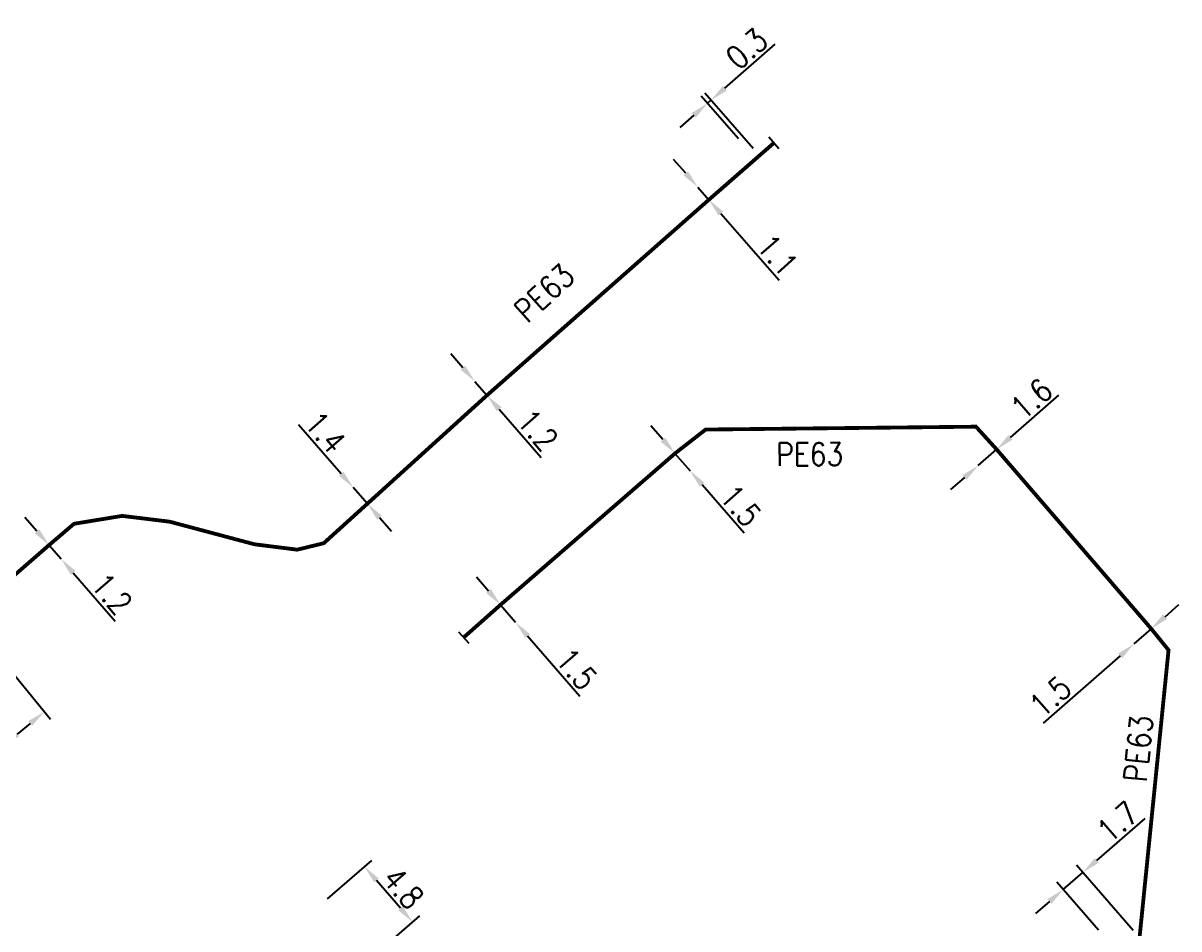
# Model space of a CAD drawing. Header units: millimetres. Extents: x 108995 to 110000, y 119999 to 121000.
# Drawn here: x 109129.5 to 109205.1, y 120263.4 to 120322.7 of the extents above; entities that cross this region are included whole.
import ezdxf
from ezdxf.enums import TextEntityAlignment as Align

# ---------------------------------------------------------------- set-up
doc = ezdxf.new("R2010")
doc.units = ezdxf.units.MM
doc.header["$MEASUREMENT"] = 0
doc.header["$PDMODE"] = 34
doc.linetypes.add('L_100_PE', pattern=[14, 10, -1.5, 1, -1.5])
doc.layers.get('0').update_dxf_attribs({"linetype": 'CONTINUOUS'})
doc.layers.get('DEFPOINTS').update_dxf_attribs({"linetype": 'CONTINUOUS'})
doc.layers.add('L_140', color=3, linetype='CONTINUOUS')
doc.layers.add('L_340', color=7, linetype='CONTINUOUS')
doc.styles.add('G_ROMANS', font='ROMANS.SHX', dxfattribs={"width": 0.75})
doc.styles.get("Standard").update_dxf_attribs({"font": 'romans.shx', "width": 0.85})
doc.dimstyles.get("Standard").update_dxf_attribs({"dimtxt": 1.5, "dimasz": 1.2, "dimexe": 0.625, "dimexo": 0.625, "dimgap": 0.25, "dimtad": 1, "dimdec": 1, "dimzin": 0, "dimdsep": 46, "dimtxsty": 'Standard', "dimcen": -0.5, "dimadec": 0, "dimazin": 0, "dimtfac": 1, "dimtdec": 1, "dimtmove": 0, "dimatfit": 3, "dimfxl": 1, "dimtolj": 1, "dimtzin": 0, "dimarcsym": 0})

# ---------------------------------------------------------------- blocks, each defined once
blk = doc.blocks.new('*D250')
at = {"layer": 'DEFPOINTS', "color": 0, "linetype": 'Continuous', "transparency": 16777216}
for p in [(109151.872, 120267.46), (109148.971, 120264.942), (109150.92, 120260.276)]:
    blk.add_point(p, dxfattribs=at)
at = {"layer": 'L_340', "color": 0, "linetype": 'Continuous', "lineweight": -2, "transparency": 16777216}
for p, q in [((109149.443, 120265.351), (109152.344, 120267.87)), ((109154.232, 120264.742), (109152.659, 120266.554)), ((109151.392, 120260.686), (109155.491, 120264.246))]:
    blk.add_line(p, q, dxfattribs=at)
at = {"layer": 'L_340', "color": 0, "linetype": 'Continuous', "transparency": 16777216}
for points in [[(109152.81, 120266.686), (109152.508, 120266.423), (109151.872, 120267.46)], [(109154.383, 120264.874), (109154.081, 120264.611), (109155.019, 120263.836)]]:
    blk.add_solid(points, dxfattribs=at)
at = {"layer": 'L_340', "color": 0, "linetype": 'Continuous', "transparency": 16777216, "insert": (109154.407, 120266.066), "char_height": 1.5, "attachment_point": 5, "rotation": 310.97361}
blk.add_mtext('\\A1;4.8', dxfattribs=at)
blk = doc.blocks.new('*D251')
at = {"layer": 'DEFPOINTS', "color": 0, "linetype": 'Continuous', "transparency": 16777216}
for p in [(109197.574, 120265.969), (109200.292, 120262.837), (109202.564, 120262.813)]:
    blk.add_point(p, dxfattribs=at)
at = {"layer": 'L_140', "color": 0, "linetype": 'Continuous', "lineweight": -2, "transparency": 16777216}
for p, q in [((109199.763, 120267.87), (109202.927, 120270.616)), ((109202.155, 120263.285), (109198.448, 120267.555)), ((109197.574, 120265.969), (109198.857, 120267.083)), ((109199.883, 120263.309), (109197.164, 120266.441)), ((109196.667, 120265.182), (109195.761, 120264.395))]:
    blk.add_line(p, q, dxfattribs=at)
at = {"layer": 'L_140', "color": 0, "linetype": 'Continuous', "transparency": 16777216}
for points in [[(109199.632, 120268.021), (109199.895, 120267.719), (109198.857, 120267.083)], [(109196.536, 120265.333), (109196.799, 120265.031), (109197.574, 120265.969)]]:
    blk.add_solid(points, dxfattribs=at)
at = {"layer": 'L_140', "color": 0, "linetype": 'Continuous', "transparency": 16777216, "insert": (109201.143, 120270.392), "char_height": 1.5, "attachment_point": 5, "rotation": 40.96224}
blk.add_mtext('\\A1;1.7', dxfattribs=at)
blk = doc.blocks.new('*D254')
at = {"layer": 'DEFPOINTS', "color": 0, "linetype": 'Continuous', "transparency": 16777216}
for p in [(109203.329, 120283.038), (109202.199, 120282.051), (109202.199, 120282.051)]:
    blk.add_point(p, dxfattribs=at)
at = {"layer": 'L_140', "color": 0, "linetype": 'Continuous', "lineweight": -2, "transparency": 16777216}
for p, q in [((109204.233, 120283.827), (109205.137, 120284.616)), ((109203.329, 120283.038), (109202.199, 120282.051)), ((109201.295, 120281.262), (109196.259, 120276.866))]:
    blk.add_line(p, q, dxfattribs=at)
at = {"layer": 'L_140', "color": 0, "linetype": 'Continuous', "transparency": 16777216}
for points in [[(109204.102, 120283.977), (109204.365, 120283.676), (109203.329, 120283.038)], [(109201.164, 120281.413), (109201.427, 120281.112), (109202.199, 120282.051)]]:
    blk.add_solid(points, dxfattribs=at)
at = {"layer": 'L_140', "color": 0, "linetype": 'Continuous', "transparency": 16777216, "insert": (109196.727, 120278.603), "char_height": 1.5, "attachment_point": 5, "rotation": 41.11459}
blk.add_mtext('\\A1;1.5', dxfattribs=at)
blk = doc.blocks.new('*D255')
at = {"layer": 'DEFPOINTS', "color": 0, "linetype": 'Continuous', "transparency": 16777216}
for p in [(109193.219, 120294.774), (109192.013, 120293.722), (109192.013, 120293.722)]:
    blk.add_point(p, dxfattribs=at)
at = {"layer": 'L_140', "color": 0, "linetype": 'Continuous', "lineweight": -2, "transparency": 16777216}
for p, q in [((109194.123, 120295.563), (109197.279, 120298.318)), ((109192.013, 120293.722), (109193.219, 120294.774)), ((109191.109, 120292.933), (109190.205, 120292.144))]:
    blk.add_line(p, q, dxfattribs=at)
at = {"layer": 'L_140', "color": 0, "linetype": 'Continuous', "transparency": 16777216}
for points in [[(109193.991, 120295.714), (109194.254, 120295.412), (109193.219, 120294.774)], [(109190.978, 120293.083), (109191.241, 120292.782), (109192.013, 120293.722)]]:
    blk.add_solid(points, dxfattribs=at)
at = {"layer": 'L_140', "color": 0, "linetype": 'Continuous', "transparency": 16777216, "insert": (109195.495, 120298.088), "char_height": 1.5, "attachment_point": 5, "rotation": 41.11459}
blk.add_mtext('\\A1;1.6', dxfattribs=at)
blk = doc.blocks.new('*D256')
at = {"layer": 'DEFPOINTS', "color": 0, "linetype": 'Continuous', "transparency": 16777216}
for p in [(109172.18, 120294.512), (109173.164, 120293.38), (109173.164, 120293.38)]:
    blk.add_point(p, dxfattribs=at)
at = {"layer": 'L_140', "color": 0, "linetype": 'Continuous', "lineweight": -2, "transparency": 16777216}
for p, q in [((109171.394, 120295.418), (109170.607, 120296.324)), ((109172.18, 120294.512), (109173.164, 120293.38)), ((109173.951, 120292.474), (109176.698, 120289.311))]:
    blk.add_line(p, q, dxfattribs=at)
at = {"layer": 'L_140', "color": 0, "linetype": 'Continuous', "transparency": 16777216}
for points in [[(109171.545, 120295.55), (109171.243, 120295.287), (109172.18, 120294.512)], [(109174.102, 120292.605), (109173.8, 120292.343), (109173.164, 120293.38)]]:
    blk.add_solid(points, dxfattribs=at)
at = {"layer": 'L_140', "color": 0, "linetype": 'Continuous', "transparency": 16777216, "insert": (109176.473, 120291.095), "char_height": 1.5, "attachment_point": 5, "rotation": 310.97194}
blk.add_mtext('\\A1;1.5', dxfattribs=at)
blk = doc.blocks.new('*D257')
at = {"layer": 'DEFPOINTS', "color": 0, "linetype": 'Continuous', "transparency": 16777216}
for p in [(109160.768, 120284.602), (109161.752, 120283.469), (109161.752, 120283.469)]:
    blk.add_point(p, dxfattribs=at)
at = {"layer": 'L_140', "color": 0, "linetype": 'Continuous', "lineweight": -2, "transparency": 16777216}
for p, q in [((109159.982, 120285.508), (109159.195, 120286.414)), ((109160.768, 120284.602), (109161.752, 120283.469)), ((109162.539, 120282.563), (109165.959, 120278.624))]:
    blk.add_line(p, q, dxfattribs=at)
at = {"layer": 'L_140', "color": 0, "linetype": 'Continuous', "transparency": 16777216}
for points in [[(109160.133, 120285.639), (109159.831, 120285.377), (109160.768, 120284.602)], [(109162.69, 120282.694), (109162.388, 120282.432), (109161.752, 120283.469)]]:
    blk.add_solid(points, dxfattribs=at)
at = {"layer": 'L_140', "color": 0, "linetype": 'Continuous', "transparency": 16777216, "insert": (109165.734, 120280.409), "char_height": 1.5, "attachment_point": 5, "rotation": 310.97194}
blk.add_mtext('\\A1;1.5', dxfattribs=at)
blk = doc.blocks.new('*D261')
at = {"layer": 'DEFPOINTS', "color": 0, "linetype": 'Continuous', "transparency": 16777216}
for p in [(109125.853, 120283.821), (109123.972, 120280.591), (109128.226, 120275.387)]:
    blk.add_point(p, dxfattribs=at)
at = {"layer": 'L_140', "color": 0, "linetype": 'Continuous', "lineweight": -2, "transparency": 16777216}
for p, q in [((109126.248, 120283.337), (109131.332, 120277.118)), ((109124.368, 120280.107), (109128.622, 120274.903)), ((109130.007, 120276.843), (109129.155, 120276.146)), ((109128.226, 120275.387), (109124.24, 120272.128))]:
    blk.add_line(p, q, dxfattribs=at)
at = {"layer": 'L_140', "color": 0, "linetype": 'Continuous', "transparency": 16777216}
for points in [[(109129.881, 120276.997), (109130.134, 120276.688), (109130.936, 120277.602)], [(109129.029, 120276.301), (109129.282, 120275.992), (109128.226, 120275.387)]]:
    blk.add_solid(points, dxfattribs=at)
at = {"layer": 'L_140', "color": 0, "linetype": 'Continuous', "transparency": 16777216, "insert": (109124.834, 120273.906), "char_height": 1.5, "attachment_point": 5, "rotation": 39.26386}
blk.add_mtext('\\A1;3.5', dxfattribs=at)
blk = doc.blocks.new('*D262')
at = {"layer": 'DEFPOINTS', "color": 0, "linetype": 'Continuous', "transparency": 16777216}
for p in [(109131.241, 120288.513), (109132.029, 120287.608), (109132.029, 120287.608)]:
    blk.add_point(p, dxfattribs=at)
at = {"layer": 'L_140', "color": 0, "linetype": 'Continuous', "lineweight": -2, "transparency": 16777216}
for p, q in [((109130.452, 120289.418), (109129.664, 120290.323)), ((109131.241, 120288.513), (109132.029, 120287.608)), ((109132.817, 120286.703), (109135.568, 120283.544))]:
    blk.add_line(p, q, dxfattribs=at)
at = {"layer": 'L_140', "color": 0, "linetype": 'Continuous', "transparency": 16777216}
for points in [[(109130.603, 120289.549), (109130.302, 120289.287), (109131.241, 120288.513)], [(109132.968, 120286.835), (109132.666, 120286.572), (109132.029, 120287.608)]]:
    blk.add_solid(points, dxfattribs=at)
at = {"layer": 'L_140', "color": 0, "linetype": 'Continuous', "transparency": 16777216, "insert": (109135.341, 120285.328), "char_height": 1.5, "attachment_point": 5, "rotation": 311.05525}
blk.add_mtext('\\A1;1.2', dxfattribs=at)
blk = doc.blocks.new('*D263')
at = {"layer": 'DEFPOINTS', "color": 0, "linetype": 'Continuous', "transparency": 16777216}
for p in [(109151.14, 120292.276), (109151.14, 120292.276), (109152.061, 120291.222)]:
    blk.add_point(p, dxfattribs=at)
at = {"layer": 'L_140', "color": 0, "linetype": 'Continuous', "lineweight": -2, "transparency": 16777216}
for p, q in [((109150.351, 120293.18), (109147.556, 120296.382)), ((109152.061, 120291.222), (109151.14, 120292.276)), ((109152.85, 120290.318), (109153.639, 120289.414))]:
    blk.add_line(p, q, dxfattribs=at)
at = {"layer": 'L_140', "color": 0, "linetype": 'Continuous', "transparency": 16777216}
for points in [[(109150.501, 120293.312), (109150.2, 120293.049), (109151.14, 120292.276)], [(109153, 120290.449), (109152.699, 120290.186), (109152.061, 120291.222)]]:
    blk.add_solid(points, dxfattribs=at)
at = {"layer": 'L_140', "color": 0, "linetype": 'Continuous', "transparency": 16777216, "insert": (109149.312, 120295.891), "char_height": 1.5, "attachment_point": 5, "rotation": 311.12021}
blk.add_mtext('\\A1;1.4', dxfattribs=at)
blk = doc.blocks.new('*D264')
at = {"layer": 'DEFPOINTS', "color": 0, "linetype": 'Continuous', "transparency": 16777216}
for p in [(109159.095, 120299.221), (109159.095, 120299.221), (109159.884, 120298.317)]:
    blk.add_point(p, dxfattribs=at)
at = {"layer": 'L_140', "color": 0, "linetype": 'Continuous', "lineweight": -2, "transparency": 16777216}
for p, q in [((109158.306, 120300.125), (109157.516, 120301.029)), ((109159.095, 120299.221), (109159.884, 120298.317)), ((109160.673, 120297.413), (109163.428, 120294.257))]:
    blk.add_line(p, q, dxfattribs=at)
at = {"layer": 'L_140', "color": 0, "linetype": 'Continuous', "transparency": 16777216}
for points in [[(109158.456, 120300.256), (109158.155, 120299.993), (109159.095, 120299.221)], [(109160.824, 120297.544), (109160.522, 120297.281), (109159.884, 120298.317)]]:
    blk.add_solid(points, dxfattribs=at)
at = {"layer": 'L_140', "color": 0, "linetype": 'Continuous', "transparency": 16777216, "insert": (109163.199, 120296.04), "char_height": 1.5, "attachment_point": 5, "rotation": 311.12021}
blk.add_mtext('\\A1;1.2', dxfattribs=at)
blk = doc.blocks.new('*D265')
at = {"layer": 'DEFPOINTS', "color": 0, "linetype": 'Continuous', "transparency": 16777216}
for p in [(109174.31, 120317.432), (109176.752, 120314.635), (109177.699, 120314.004)]:
    blk.add_point(p, dxfattribs=at)
at = {"layer": 'L_340', "color": 0, "linetype": 'Continuous', "lineweight": -2, "transparency": 16777216}
for p, q in [((109175.439, 120318.418), (109178.734, 120321.293)), ((109177.288, 120314.474), (109174.124, 120318.1)), ((109176.341, 120315.106), (109173.899, 120317.903)), ((109174.31, 120317.432), (109174.535, 120317.629)), ((109173.406, 120316.643), (109172.502, 120315.854))]:
    blk.add_line(p, q, dxfattribs=at)
at = {"layer": 'L_340', "color": 0, "linetype": 'Continuous', "transparency": 16777216}
for points in [[(109175.308, 120318.568), (109175.571, 120318.267), (109174.535, 120317.629)], [(109173.275, 120316.794), (109173.538, 120316.493), (109174.31, 120317.432)]]:
    blk.add_solid(points, dxfattribs=at)
at = {"layer": 'L_340', "color": 0, "linetype": 'Continuous', "transparency": 16777216, "insert": (109176.881, 120321.004), "char_height": 1.5, "attachment_point": 5, "rotation": 41.11558}
blk.add_mtext('\\A1;0.3', dxfattribs=at)
blk = doc.blocks.new('L_340_07')
at = {"color": 0, "linetype": 'Continuous', "const_width": 0.25, "flags": 128}
blk.add_lwpolyline([(0, 0), (1.25, 0)], dxfattribs=at)
at = {"color": 0, "linetype": 'Continuous', "flags": 128}
blk.add_lwpolyline([(1.25, -0.5), (1.25, 0.5)], dxfattribs=at)
at = {"color": 0, "linetype": 'Continuous', "style": 'G_ROMANS', "width": 0.75, "flags": 3}
for tag, p in [('DEF_LEG', (0.723, -3.465)), ('DEF_COUP', (0.723, -5.965)), ('DEF_TYPE', (0.723, -8.465))]:
    blk.add_attdef(tag, text='', height=1.2, dxfattribs=at).set_placement(p, align=Align.MIDDLE)
blk = doc.blocks.new('*D269')
at = {"layer": 'DEFPOINTS', "color": 0, "linetype": 'Continuous', "transparency": 16777216}
for p in [(109173.671, 120311.945), (109173.671, 120311.945), (109174.394, 120311.116)]:
    blk.add_point(p, dxfattribs=at)
at = {"layer": 'L_140', "color": 0, "linetype": 'Continuous', "lineweight": -2, "transparency": 16777216}
for p, q in [((109172.882, 120312.849), (109172.092, 120313.753)), ((109173.671, 120311.945), (109174.394, 120311.116)), ((109175.183, 120310.212), (109178.996, 120305.845))]:
    blk.add_line(p, q, dxfattribs=at)
at = {"layer": 'L_140', "color": 0, "linetype": 'Continuous', "transparency": 16777216}
for points in [[(109173.032, 120312.981), (109172.731, 120312.718), (109173.671, 120311.945)], [(109175.334, 120310.344), (109175.033, 120310.081), (109174.394, 120311.116)]]:
    blk.add_solid(points, dxfattribs=at)
at = {"layer": 'L_140', "color": 0, "linetype": 'Continuous', "transparency": 16777216, "insert": (109178.886, 120307.492), "char_height": 1.5, "attachment_point": 5, "rotation": 311.12021}
blk.add_mtext('\\A1;1.1', dxfattribs=at)

msp = doc.modelspace()

# ---------------------------------------------------------------- linework, layer by layer
at = {"layer": 'L_140', "linetype": 'L_100_PE', "const_width": 0.25, "flags": 128}
for points in [[(109177.699, 120314.004), (109174.394, 120311.116), (109159.884, 120298.317), (109152.061, 120291.222), (109149.208, 120288.636), (109147.47, 120288.213), (109144.67, 120288.567), (109139.126, 120290.046), (109136.022, 120290.424), (109132.874, 120289.908), (109131.241, 120288.513), (109123.649, 120281.901), (109121.583, 120280.102), (109106.656, 120267.1), (109104.522, 120265.242)], [(109202.564, 120262.813), (109204.462, 120281.639), (109203.329, 120283.038), (109193.219, 120294.774), (109191.865, 120296.263), (109174.183, 120296.076), (109172.18, 120294.512), (109160.768, 120284.602), (109159.295, 120283.296)]]:
    msp.add_lwpolyline(points, dxfattribs=at)

# ---------------------------------------------------------------- block references
at = {"layer": 'L_340'}
for p, rotation in [((109177.699, 120314.004), 41.13712416079082), ((109159.295, 120283.296), 221.5500266914848)]:
    msp.add_blockref('L_340_07', p, dxfattribs=dict(at, rotation=rotation))

# ---------------------------------------------------------------- texts
at = {"layer": 'L_140', "linetype": 'Continuous', "width": 0.85}
for rotation, p in [(42.54966, (109163.636, 120305.018)), (0.33216, (109180.995, 120294.458)), (84.24266, (109202.49, 120275.192))]:
    msp.add_text('PE63', height=1.5, rotation=rotation, dxfattribs=at).set_placement(p, align=Align.MIDDLE)

# ---------------------------------------------------------------- dimensions: what is measured, and where the dimension line sits
at = {"layer": 'L_140', "linetype": 'Continuous'}
for base, p1, p2, angle, text, picture, middle in [((109173.671, 120311.945), (109174.394, 120311.116), (109173.671, 120311.945), 311.12021, '1.1', '*D269', (109178.133, 120306.834)), ((109159.095, 120299.221), (109159.884, 120298.317), (109159.095, 120299.221), 311.12021, '1.2', '*D264', (109162.445, 120295.383)), ((109192.013, 120293.722), (109193.219, 120294.774), (109192.013, 120293.722), 41.11459, '1.6', '*D255', (109196.153, 120297.335)), ((109151.14, 120292.276), (109152.061, 120291.222), (109151.14, 120292.276), 311.12021, '1.4', '*D263', (109148.559, 120295.233)), ((109173.164, 120293.38), (109172.18, 120294.512), (109173.164, 120293.38), 130.97194, '1.5', '*D256', (109175.718, 120290.439)), ((109132.029, 120287.608), (109131.241, 120288.513), (109132.029, 120287.608), 131.05525, '1.2', '*D262', (109134.587, 120284.671)), ((109161.752, 120283.469), (109160.768, 120284.602), (109161.752, 120283.469), 130.97194, '1.5', '*D257', (109164.979, 120279.753)), ((109202.199, 120282.051), (109203.329, 120283.038), (109202.199, 120282.051), 41.11459, '1.5', '*D254', (109197.385, 120277.849)), ((109128.226, 120275.387), (109125.853, 120283.821), (109123.972, 120280.591), 39.26386, '3.5', '*D261', (109125.467, 120273.131)), ((109197.574, 120265.969), (109202.564, 120262.813), (109200.292, 120262.837), 40.96224, '1.7', '*D251', (109201.798, 120269.636))]:
    dim = msp.add_linear_dim(base=base, p1=p1, p2=p2, angle=angle, text=text, dimstyle='Standard', dxfattribs=at)
    dim.commit()
    dim.dimension.update_dxf_attribs({"geometry": picture, "text_midpoint": middle, "dimtype": 160})
at = {"layer": 'L_340', "linetype": 'Continuous'}
for base, p1, p2, angle, text, picture, middle in [((109174.31, 120317.432), (109177.699, 120314.004), (109176.752, 120314.635), 41.11558, '0.3', '*D265', (109177.539, 120320.251)), ((109151.872, 120267.46), (109150.92, 120260.276), (109148.971, 120264.942), 310.97361, '4.8', '*D250', (109153.652, 120265.411))]:
    dim = msp.add_linear_dim(base=base, p1=p1, p2=p2, angle=angle, text=text, dimstyle='Standard', dxfattribs=at)
    dim.commit()
    dim.dimension.update_dxf_attribs({"geometry": picture, "text_midpoint": middle, "dimtype": 160})

doc.saveas('drawing.dxf')
